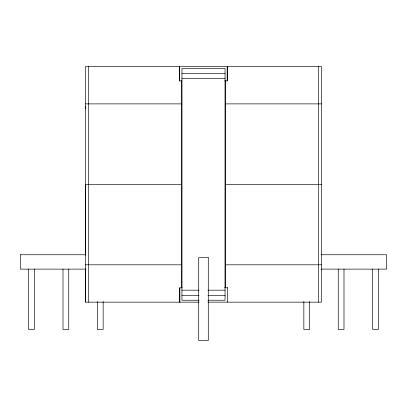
<?xml version="1.0" encoding="UTF-8"?>
<svg xmlns="http://www.w3.org/2000/svg" width="407" height="407" viewBox="0 0 407 407"><rect width="100%" height="100%" fill="white"/><g stroke="black" fill="none" stroke-linecap="round" stroke-linejoin="round"><path stroke-width="0.61" d="M181.949 73.362L225.051 73.362M181.949 78.5L225.051 78.5M181.878 80.896L179.299 80.896L179.299 66.529M224.669 80.896L227.248 80.896L227.248 66.529L227.187 80.896M85.536 103.882L181.751 103.882M225.275 103.882L321.479 103.882M85.729 106.278L85.205 106.278L85.679 108.745M181.751 184.346L85.521 184.346L85.516 255.286M225.259 287.79L225.259 184.346L321.489 184.346M20.35 254.746L85.913 254.746M321.087 254.746L386.65 254.746L386.65 269.113L321.087 269.113M85.536 264.804L181.741 264.804M225.259 264.804L321.479 264.804M85.913 269.113L20.35 269.113L20.386 254.746M182.346 287.79L179.762 287.79L179.762 302.157M224.567 287.79L227.717 287.79M181.949 290.186L199.064 290.186M207.936 290.186L225.051 290.186M181.949 295.329L199.064 295.329M207.936 295.329L225.051 295.329M199.064 300.244L181.949 300.244L181.949 68.442L225.051 68.442L225.051 300.244L207.936 300.244M85.516 268.589L85.516 302.157L199.125 302.157M207.875 302.157L321.479 302.157L321.484 66.529L85.536 66.529L85.531 302.157M378.403 269.113L378.403 329.456L372.659 329.456L372.659 269.113M343.996 269.113L343.996 329.456L338.253 329.456L338.253 269.113M318.386 66.529L318.386 302.157M309.59 301.506L309.59 329.456L303.846 329.456L303.846 301.506M227.655 287.79L227.655 302.157M225.275 80.896L225.275 184.346M181.751 80.896L181.741 287.79M179.823 287.79L179.823 302.157M179.36 66.529L179.36 80.896M103.154 301.506L103.154 329.456L97.41 329.456L97.41 301.506M88.624 66.529L88.624 302.157M68.747 269.113L68.747 329.456L63.004 329.456L63.004 269.113M34.341 269.113L34.341 329.456L28.597 329.456L28.597 269.113M208.287 257.621L198.713 257.621L198.713 340.471L208.287 340.471L208.287 257.621"/></g></svg>
